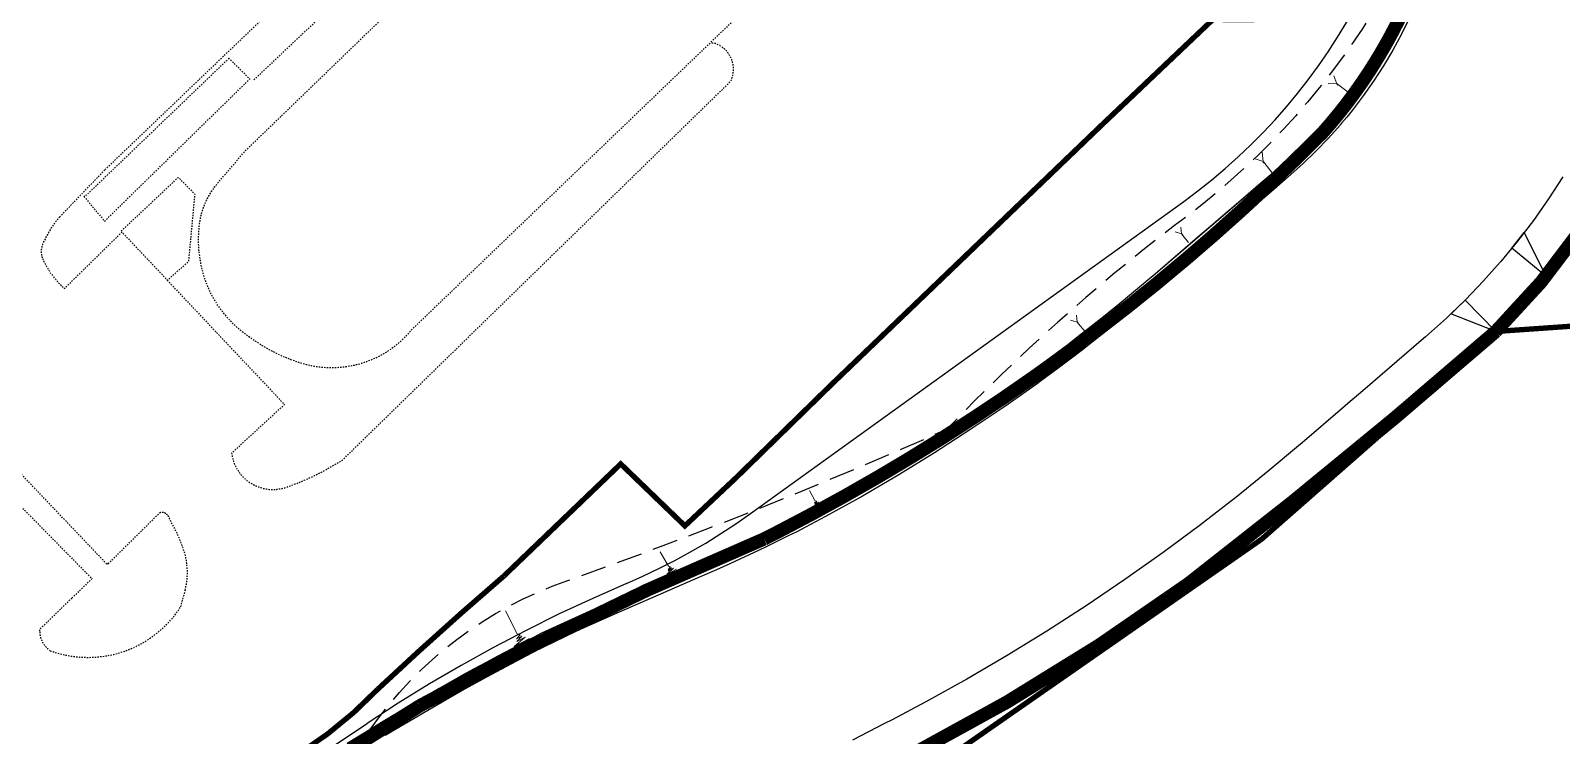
# Model space of a CAD drawing. Header units: millimetres. Extents: x 50357 to 985146, y 723188 to 1803594.
# Drawn here: x 831882.8 to 831997.7, y 820093.6 to 820146.5 of the extents above; entities that cross this region are included whole.
import ezdxf
from ezdxf.xclip import XClip

# ---------------------------------------------------------------- set-up
doc = ezdxf.new("R2010")
doc.units = ezdxf.units.MM
doc.header["$LTSCALE"] = 3
doc.header["$MEASUREMENT"] = 0
for name, pattern in [('DASHED', [19.05, 12.7, -6.35]), ('PHANTOM', [2.5, 1.25, -0.25, 0.25, -0.25, 0.25, -0.25]), ('x-baseplan$0$DGN Style 2', [1.94727e-06, 0, -1.94727e-06]), ('x-baseplan$0$XXXXX-PIW-DWG-P00-XXXX-R100-WS4-00$0$XXXXX-PIW-P-WHCGRDP1-XXX$0$HIDDEN', [9.525, 6.35, -3.175])]:
    doc.linetypes.add(name, pattern=pattern)
for name, color, linetype in [('00_Xref', 7, 'Continuous'), ('_PARCEL BOUNDARY', 10, 'DASHED'), ('x-baseplan$0$XXXXX-PIW-DWG-P00-XXXX-R100-WS4-00$0$XXXXX-PIW-P-WHCGRDP1-XXX$0$MMH125__', 3, 'x-baseplan$0$XXXXX-PIW-DWG-P00-XXXX-R100-WS4-00$0$XXXXX-PIW-P-WHCGRDP1-XXX$0$HIDDEN'), ('x-baseplan$0$XXXXX-PIW-DWG-P00-XXXX-R100-WS4-00$0$XXXXX-PIW-P-WHCGRDP1-XXX$0$MMH813__', 3, 'Continuous'), ('x-baseplan$0$XXXXX-PIW-DWG-P00-XXXX-R100-WS4-00$0$XXXXX-PIW-P-WHCGRDP1_RUN IN AND OUT-XXX$0$MMH813_S', 3, 'Continuous')]:
    doc.layers.add(name, color=color, linetype=linetype)
for name, color, linetype, lineweight in [('DraftConditionLine_AtGradeRoad_20180809', 7, 'Continuous', 0), ('x-baseplan$0$XXXXX-PIW-DWG-P00-XXXX-R100-WS4-00$0$XXXXX-PIW-P-WHCGRDP1-XXX$0$MMH125CS', 3, 'Continuous', 18), ('x-baseplan$0$XXXXX-PIW-DWG-P00-XXXX-R100-WS4-00$0$XXXXX-PIW-P-WHCGRDP1-XXX$0$MMH125FS', 3, 'Continuous', 18)]:
    doc.layers.add(name, color=color, linetype=linetype, lineweight=lineweight)
doc.layers.add('x-baseplan$0$AR-ROAD_AR_BS_MI_', color=7, linetype='Continuous', true_color=0x6d6d6d)

# ---------------------------------------------------------------- blocks, each defined once
blk = doc.blocks.new('x-baseplan$0$XXXXX-PIW-DWG-P00-XXXX-R100-WS4-00$0$XXXXX-PIW-P-WHCGRDP1-XXX$0$FILL-SLOPE')
at = {"flags": 128}
blk.add_lwpolyline([(-0.06, 0.25), (0.06, 0.25), (-0.03772, 0.22678), (0.0279, 0.22678), (-0.02004, 0.20996), (0.02116, 0.20892), (-0.01586, 0.19736), (0, 0.18052), (0, 0)], dxfattribs=at)
blk = doc.blocks.new('x-baseplan$0$XXXXX-PIW-DWG-P00-XXXX-R100-WS4-00$0$XXXXX-PIW-P-WHCGRDP1-XXX$0$CUT-SLOPE')
at = {"layer": 'x-baseplan$0$XXXXX-PIW-DWG-P00-XXXX-R100-WS4-00$0$XXXXX-PIW-P-WHCGRDP1-XXX$0$MMH125CS'}
for p, q in [((0.4, 16.5), (-0.5, 16)), ((-0.5, 16), (0.4, 15.5)), ((0.4, 15.5), (-0.5, 15)), ((-0.5, 15), (0.4, 14.5)), ((0, 17), (0.4, 16.5)), ((0.4, 14.5), (0, 14)), ((0, 14), (0, 0))]:
    blk.add_line(p, q, dxfattribs=at)
at = {"layer": 'x-baseplan$0$XXXXX-PIW-DWG-P00-XXXX-R100-WS4-00$0$XXXXX-PIW-P-WHCGRDP1-XXX$0$MMH125CS', "ltscale": 0.5}
for points in [[(-5.7, 25.8), (0, 17)], [(5.7, 25.8), (0, 17)]]:
    blk.add_lwpolyline(points, dxfattribs=at)
blk = doc.blocks.new('x-baseplan$0$XXXXX-PIW-DWG-P00-XXXX-R100-WS4-00')
at = {"layer": 'x-baseplan$0$XXXXX-PIW-DWG-P00-XXXX-R100-WS4-00$0$XXXXX-PIW-P-WHCGRDP1-XXX$0$MMH125__', "ltscale": 0.1, "elevation": 5.71, "flags": 128}
for points in [[(834438.05, 818156.68, 0.003233), (834435.34, 818152.64, -0.097001), (834420.52, 818136.73, 0.037763), (834403.53, 818121.52, 11.538047)], [(834360.17, 818098.89, -0.158227), (834374.93, 818110.05, 0.019094), (834403.55, 818121.48, -0.212095)]]:
    blk.add_lwpolyline(points, format="xyb", dxfattribs=at)
at = {"layer": 'x-baseplan$0$XXXXX-PIW-DWG-P00-XXXX-R100-WS4-00$0$XXXXX-PIW-P-WHCGRDP1-XXX$0$MMH813__', "ltscale": 0.005142, "elevation": 5.71}
blk.add_lwpolyline([(834436.67, 818151.51), (834436.41, 818151.01), (834435.93, 818150.16), (834435.43, 818149.33), (834434.91, 818148.51), (834434.37, 818147.7), (834433.8, 818146.91), (834433.21, 818146.14), (834432.6, 818145.38), (834431.97, 818144.64), (834431.32, 818143.91), (834430.65, 818143.21), (834429.96, 818142.53), (834429.25, 818141.86), (834428.53, 818141.21), (834428.42, 818141.12), (834418.89, 818132.94), (834418.67, 818132.75), (834417.91, 818132.11), (834417.15, 818131.47), (834416.38, 818130.84), (834415.61, 818130.21), (834414.84, 818129.59), (834414.06, 818128.98), (834413.28, 818128.37), (834412.49, 818127.76), (834410.9, 818126.57), (834410.1, 818125.98), (834409.3, 818125.4), (834408.49, 818124.82), (834407.68, 818124.25), (834406.86, 818123.68), (834406.04, 818123.12), (834405.55, 818122.79), (834405.21, 818122.57), (834404.39, 818122.02), (834403.55, 818121.48), (834402.72, 818120.94), (834401.88, 818120.41), (834401.04, 818119.89), (834400.19, 818119.37), (834399.34, 818118.85), (834398.49, 818118.35), (834396.77, 818117.35), (834395.9, 818116.86), (834395.04, 818116.38), (834394.17, 818115.9), (834393.29, 818115.43), (834391.53, 818114.51), (834391.11, 818114.29), (834390.65, 818114.04), (834389.77, 818113.6), (834388.8, 818113.13), (834387.99, 818112.76), (834387.1, 818112.36), (834386.46, 818112.09), (834386.18, 818111.97), (834385.26, 818111.58), (834384.34, 818111.19), (834383.42, 818110.79), (834382.5, 818110.39), (834382.11, 818110.22), (834381.58, 818109.99), (834380.66, 818109.58), (834379.74, 818109.17), (834378.83, 818108.76), (834377.92, 818108.34), (834377.8, 818108.29), (834373.04, 818106.12), (834372.43, 818105.8), (834369.76, 818104.4), (834368.87, 818103.92), (834367.99, 818103.44), (834367.11, 818102.96), (834366.23, 818102.46), (834365.36, 818101.97), (834364.49, 818101.47), (834363.72, 818101.02), (834363.62, 818100.96), (834362.75, 818100.45), (834361.89, 818099.94), (834361.03, 818099.42), (834360.17, 818098.89), (834358.46, 818097.83)], dxfattribs=at)
at = {"layer": 'x-baseplan$0$XXXXX-PIW-DWG-P00-XXXX-R100-WS4-00$0$XXXXX-PIW-P-WHCGRDP1-XXX$0$MMH813__', "ltscale": 0.005142}
for points in [[(834449.66, 818140.38, 5.63), (834448.59, 818138.73, 5.61), (834447.46, 818137.12, 5.59), (834446.27, 818135.56, 5.57), (834445.02, 818134.04, 5.56), (834444.97, 818133.99, 5.56), (834443.71, 818132.57, 5.54), (834442.36, 818131.15, 5.52), (834440.94, 818129.78, 5.51), (834439.36, 818128.37, 5.5), (834439.21, 818128.24, 5.5), (834434.66, 818124.33, 5.4), (834433.54, 818123.38, 5.42), (834433.14, 818123.03, 5.42), (834430.1, 818120.42, 5.48), (834429.83, 818120.19, 5.48), (834427.56, 818118.28, 5.5), (834425.25, 818116.41, 5.52), (834422.48, 818114.26, 5.55), (834419.67, 818112.17, 5.59), (834416.81, 818110.14, 5.64), (834413.9, 818108.17, 5.64), (834410.95, 818106.27, 5.65), (834407.97, 818104.44, 5.68), (834404.94, 818102.67, 5.71), (834401.87, 818100.97, 5.74), (834399.33, 818099.62, 5.78), (834398.76, 818099.33, 5.79), (834396.36, 818098.09, 5.83)], [(834449.88, 818135.35, 5.81), (834448.62, 818133.7, 5.79), (834448, 818132.92, 5.78), (834447.41, 818132.22, 5.77), (834447.3, 818132.09, 5.77), (834447.25, 818132.04, 5.77), (834445.92, 818130.54, 5.75), (834444.48, 818129.04, 5.74), (834442.99, 818127.59, 5.72), (834441.31, 818126.09, 5.71), (834440.25, 818125.16, 5.69), (834435.5, 818121.1, 5.63), (834435.09, 818120.75, 5.64), (834431.78, 818117.91, 5.7), (834429.47, 818115.96, 5.71), (834429.32, 818115.84, 5.71), (834427.12, 818114.06, 5.73), (834425.55, 818112.83, 5.75), (834425.22, 818112.57, 5.75), (834424.3, 818111.87, 5.76), (834423.05, 818110.93, 5.78), (834421.43, 818109.74, 5.8), (834421.36, 818109.68, 5.8), (834418.52, 818107.67, 5.85), (834417.59, 818107.04, 5.85), (834415.56, 818105.67, 5.86), (834412.55, 818103.73, 5.87), (834409.51, 818101.86, 5.89), (834406.42, 818100.06, 5.92), (834403.3, 818098.33, 5.96)], [(834438.17, 818152.33, 0), (834437.56, 818151.1, 0), (834436.91, 818149.9, 0), (834436.21, 818148.73, 0), (834435.47, 818147.58, 0), (834434.68, 818146.46, 0), (834433.86, 818145.38, 0), (834433.45, 818144.87, 0), (834433.06, 818144.41, 0), (834432.99, 818144.32, 0), (834432.96, 818144.28, 0), (834432.08, 818143.3, 0), (834431.14, 818142.31, 0), (834430.15, 818141.36, 0), (834429.06, 818140.38, 0), (834427.99, 818139.44, 0), (834423.24, 818135.39, 0), (834419.52, 818132.2, 0), (834417.48, 818130.48, 0), (834417.34, 818130.37, 0), (834415.4, 818128.8, 0), (834414.01, 818127.7, 0), (834413.72, 818127.48, 0), (834412.91, 818126.86, 0), (834411.81, 818126.03, 0), (834410.37, 818124.97, 0), (834410.31, 818124.93, 0), (834407.8, 818123.15, 0), (834406.98, 818122.59, 0), (834405.18, 818121.38, 0), (834402.53, 818119.67, 0), (834399.84, 818118.01, 0), (834397.11, 818116.42, 0), (834394.35, 818114.89, 0), (834392.84, 818114.09, 0), (834392.18, 818113.74, 0), (834391.55, 818113.42, 0), (834390, 818112.66, 0), (834389.9, 818112.61, 0), (834389.36, 818112.35, 0), (834387.15, 818111.33, 0), (834386.15, 818110.87, 0), (834384.93, 818110.34, 0), (834378.45, 818107.52, 0), (834375.94, 818106.4, 0), (834373.44, 818105.23, 0), (834370.33, 818103.6, 0), (834367.25, 818101.91, 0), (834364.21, 818100.15, 0), (834361.3, 818098.44, 0)], [(834436.67, 818151.51, 4.87), (834436.41, 818151.01, 4.86), (834435.93, 818150.16, 4.85), (834435.43, 818149.33, 4.83), (834434.91, 818148.51, 4.82), (834434.37, 818147.7, 4.81), (834433.8, 818146.91, 4.79), (834433.21, 818146.14, 4.78), (834432.6, 818145.38, 4.77), (834431.97, 818144.64, 4.75), (834431.32, 818143.91, 4.74), (834430.65, 818143.21, 4.73), (834429.96, 818142.53, 4.72), (834429.25, 818141.86, 4.71), (834428.53, 818141.21, 4.7), (834428.42, 818141.12, 4.7), (834427.77, 818140.56, 4.71), (834427.01, 818139.91, 4.72), (834426.26, 818139.26, 4.73), (834425.5, 818138.61, 4.74), (834423.98, 818137.31, 4.76), (834423.22, 818136.66, 4.76), (834422.46, 818136.01, 4.76), (834421.7, 818135.35, 4.76), (834418.89, 818132.94, 4.77), (834418.67, 818132.75, 4.77), (834417.91, 818132.11, 4.77), (834417.15, 818131.47, 4.78), (834416.38, 818130.84, 4.79), (834415.61, 818130.21, 4.79), (834414.84, 818129.59, 4.8), (834414.06, 818128.98, 4.81), (834413.28, 818128.37, 4.82), (834412.49, 818127.76, 4.83), (834410.9, 818126.57, 4.85), (834410.1, 818125.98, 4.87), (834409.3, 818125.4, 4.88), (834408.49, 818124.82, 4.9), (834407.68, 818124.25, 4.91), (834406.86, 818123.68, 4.93), (834406.04, 818123.12, 4.96), (834405.55, 818122.79, 4.97), (834405.21, 818122.57, 4.98), (834404.39, 818122.02, 5.01), (834403.55, 818121.48, 5.04), (834402.72, 818120.94, 5.07), (834401.88, 818120.41, 5.1), (834401.04, 818119.89, 5.13), (834400.19, 818119.37, 5.16), (834399.34, 818118.85, 5.19), (834398.49, 818118.35, 5.23), (834396.77, 818117.35, 5.3), (834395.9, 818116.86, 5.33), (834395.04, 818116.38, 5.37), (834394.17, 818115.9, 5.41), (834393.29, 818115.43, 5.45), (834391.53, 818114.51, 5.53), (834391.11, 818114.29, 5.55), (834390.65, 818114.04, 5.57), (834389.77, 818113.6, 5.61), (834388.8, 818113.13, 5.66), (834387.99, 818112.76, 5.69), (834387.1, 818112.36, 5.73), (834386.46, 818112.09, 5.76), (834386.18, 818111.97, 5.77), (834385.26, 818111.58, 5.82), (834384.34, 818111.19, 5.86), (834383.42, 818110.79, 5.89), (834382.5, 818110.39, 5.93), (834382.11, 818110.22, 5.95), (834381.58, 818109.99, 5.98), (834380.66, 818109.58, 6.02), (834379.74, 818109.17, 6.06), (834378.83, 818108.76, 6.11), (834377.92, 818108.34, 6.15), (834377.8, 818108.29, 6.15), (834377.01, 818107.93, 6.18), (834376.1, 818107.51, 6.22), (834375.19, 818107.1, 6.26), (834373.37, 818106.27, 6.33), (834373.04, 818106.12, 6.34), (834372.43, 818105.8, 6.36), (834369.76, 818104.4, 6.45), (834368.87, 818103.92, 6.48), (834367.99, 818103.44, 6.51), (834367.11, 818102.96, 6.54), (834366.23, 818102.46, 6.56), (834365.36, 818101.97, 6.59), (834364.49, 818101.47, 6.61), (834363.72, 818101.02, 6.63), (834363.62, 818100.96, 6.63), (834362.75, 818100.45, 6.62), (834361.89, 818099.94, 6.62), (834361.03, 818099.42, 6.61), (834360.17, 818098.89, 6.6), (834358.46, 818097.83, 6.59)]]:
    blk.add_polyline3d(points, dxfattribs=at)
at = {"layer": 'x-baseplan$0$XXXXX-PIW-DWG-P00-XXXX-R100-WS4-00$0$XXXXX-PIW-P-WHCGRDP1_RUN IN AND OUT-XXX$0$MMH813_S'}
for points in [[(834445.83, 818135.03), (834446.77, 818136.21), (834448.4, 818132.92), (834445.83, 818135.03)], [(834442.34, 818131.14), (834444.63, 818128.77), (834441.26, 818130.09), (834442.34, 818131.14)]]:
    blk.add_lwpolyline(points, dxfattribs=at)
at = {"layer": 'x-baseplan$0$XXXXX-PIW-DWG-P00-XXXX-R100-WS4-00$0$XXXXX-PIW-P-WHCGRDP1-XXX$0$MMH125CS'}
for p, xscale, yscale, zscale, rotation in [((834433.56, 818146.75), 0.06186434135182801, 0.06186434135182801, 0.06186434135182801, 53.84386748164025), ((834427.89, 818140.67), 0.06669463091377154, 0.06669463091377154, 0.06669463091377154, 39.15769178441374), ((834421.58, 818135.47), 0.04840475999586621, 0.04840475999586621, 0.04840475999586621, 39.15769178441374), ((834413.79, 818128.79), 0.05163768119492416, 0.05163768119492416, 0.05163768119492416, 39.15769178441373)]:
    blk.add_blockref('x-baseplan$0$XXXXX-PIW-DWG-P00-XXXX-R100-WS4-00$0$XXXXX-PIW-P-WHCGRDP1-XXX$0$CUT-SLOPE', p, dxfattribs=dict(at, xscale=xscale, yscale=yscale, zscale=zscale, rotation=rotation))
at = {"layer": 'x-baseplan$0$XXXXX-PIW-DWG-P00-XXXX-R100-WS4-00$0$XXXXX-PIW-P-WHCGRDP1-XXX$0$MMH125FS', "ltscale": 100}
for p, xscale, yscale, zscale, rotation in [((834393.13, 818116.84), 4.815153737899259, 4.815153737899259, 4.815153737899259, 208.7564468288244), ((834381.93, 818112.23), 6.930643812329373, 6.930643812329373, 6.930643812329373, 209.9258111266528), ((834370.32, 818107.81), 10.75560603570772, 10.75560603570772, 10.75560603570772, 207.2090386771558)]:
    blk.add_blockref('x-baseplan$0$XXXXX-PIW-DWG-P00-XXXX-R100-WS4-00$0$XXXXX-PIW-P-WHCGRDP1-XXX$0$FILL-SLOPE', p, dxfattribs=dict(at, xscale=xscale, yscale=yscale, zscale=zscale, rotation=rotation))
blk = doc.blocks.new('x-baseplan')
at = {"layer": 'x-baseplan$0$AR-ROAD_AR_BS_MI_', "linetype": 'x-baseplan$0$DGN Style 2'}
for p, q in [((834363.73, 818159.28), (834351.39, 818147.61)), ((834336.87, 818137.37), (834340.28, 818140.93)), ((834340.52, 818111.33), (834344.37, 818115.15)), ((834346.29, 818109.36), (834345.92, 818108.05))]:
    blk.add_line(p, q, dxfattribs=at)
at = {"layer": 'x-baseplan$0$AR-ROAD_AR_BS_MI_'}
for p, q in [((834388.71, 818115.1), (834421.22, 818138.54)), ((834353.63, 818095.16), (834359.94, 818099.35))]:
    blk.add_line(p, q, dxfattribs=at)
at = {"layer": 'x-baseplan$0$AR-ROAD_AR_BS_MI_', "linetype": 'x-baseplan$0$DGN Style 2', "flags": 128}
for points in [[(834402.22, 818192.06), (834402.33, 818192.18), (834402.44, 818192.29), (834402.54, 818192.4), (834402.65, 818192.51), (834402.77, 818192.62), (834402.88, 818192.73), (834403, 818192.84), (834403.11, 818192.94), (834403.23, 818193.04), (834403.35, 818193.14), (834403.48, 818193.23), (834403.6, 818193.33), (834403.73, 818193.42), (834403.86, 818193.51), (834403.98, 818193.6), (834404.12, 818193.68), (834404.25, 818193.77), (834404.38, 818193.85), (834404.52, 818193.93), (834404.65, 818194), (834404.79, 818194.08), (834404.93, 818194.15), (834405.07, 818194.22), (834405.21, 818194.28), (834405.35, 818194.35), (834405.5, 818194.41), (834405.64, 818194.47), (834405.79, 818194.52), (834405.93, 818194.58), (834406.08, 818194.63), (834406.23, 818194.68), (834406.38, 818194.72), (834406.53, 818194.77), (834406.68, 818194.81), (834406.83, 818194.84), (834406.98, 818194.88), (834407.14, 818194.91), (834407.29, 818194.94), (834407.44, 818194.97), (834407.6, 818195), (834407.75, 818195.02), (834407.91, 818195.04), (834408.06, 818195.05), (834408.22, 818195.07), (834408.38, 818195.08), (834408.53, 818195.09), (834408.69, 818195.09), (834408.84, 818195.1), (834409, 818195.1), (834409.16, 818195.09), (834409.31, 818195.09), (834409.47, 818195.08), (834409.62, 818195.07), (834409.78, 818195.06), (834409.94, 818195.04), (834410.09, 818195.02), (834410.24, 818195), (834410.4, 818194.98), (834410.61, 818194.94), (834410.82, 818194.9), (834411.02, 818194.86), (834411.23, 818194.81), (834411.43, 818194.76), (834411.64, 818194.7), (834411.84, 818194.64), (834412.04, 818194.58), (834412.24, 818194.52), (834412.44, 818194.45), (834412.64, 818194.37), (834412.84, 818194.3), (834413.04, 818194.22), (834413.23, 818194.14), (834413.42, 818194.05), (834413.62, 818193.96), (834413.81, 818193.87), (834413.99, 818193.77), (834414.18, 818193.67), (834414.37, 818193.57), (834414.55, 818193.46), (834414.73, 818193.35), (834414.91, 818193.24), (834415.09, 818193.13), (834415.26, 818193.01), (834415.43, 818192.89), (834415.61, 818192.76), (834415.77, 818192.63), (834415.87, 818192.56), (834415.97, 818192.48), (834416.06, 818192.41), (834416.15, 818192.33), (834416.24, 818192.25), (834416.33, 818192.17), (834416.42, 818192.08), (834416.51, 818192), (834416.59, 818191.91), (834416.67, 818191.82), (834416.76, 818191.73), (834416.84, 818191.64), (834416.91, 818191.55), (834416.99, 818191.46), (834417.07, 818191.36), (834417.14, 818191.27), (834417.21, 818191.17), (834417.28, 818191.07), (834417.35, 818190.97), (834417.42, 818190.87), (834417.48, 818190.77), (834417.55, 818190.66), (834417.61, 818190.56), (834417.67, 818190.45), (834417.73, 818190.35), (834417.78, 818190.24), (834417.84, 818190.13), (834417.89, 818190.02), (834417.94, 818189.91), (834417.99, 818189.8), (834418.03, 818189.69), (834418.08, 818189.58), (834418.12, 818189.46), (834418.16, 818189.35), (834418.2, 818189.23), (834418.24, 818189.12), (834418.27, 818189), (834418.3, 818188.89), (834418.33, 818188.77), (834418.36, 818188.65), (834418.39, 818188.53), (834418.41, 818188.41), (834418.43, 818188.29), (834418.45, 818188.17), (834418.48, 818187.99), (834418.5, 818187.81), (834418.52, 818187.62), (834418.54, 818187.44), (834418.55, 818187.25), (834418.56, 818187.07), (834418.57, 818186.88), (834418.58, 818186.69), (834418.58, 818186.51), (834418.57, 818186.32), (834418.57, 818186.14), (834418.56, 818185.95), (834418.55, 818185.77), (834418.53, 818185.58), (834418.51, 818185.4), (834418.49, 818185.21), (834418.47, 818185.03), (834418.44, 818184.85), (834418.41, 818184.66), (834418.37, 818184.48), (834418.33, 818184.3), (834418.29, 818184.12), (834418.25, 818183.94), (834418.2, 818183.76), (834418.15, 818183.58), (834418.1, 818183.4), (834418.04, 818183.22), (834417.98, 818183.05), (834417.92, 818182.87), (834417.85, 818182.7), (834417.78, 818182.53), (834417.71, 818182.36), (834417.64, 818182.19), (834417.56, 818182.02), (834417.48, 818181.85), (834417.39, 818181.69), (834417.31, 818181.52), (834417.22, 818181.36), (834417.13, 818181.2), (834417.03, 818181.04), (834416.93, 818180.88), (834416.83, 818180.72), (834416.73, 818180.57), (834416.62, 818180.42), (834416.51, 818180.27), (834416.4, 818180.12), (834416.29, 818179.97), (834416.17, 818179.83), (834416.05, 818179.68), (834415.81, 818179.41), (834363.27, 818128.89), (834363.18, 818128.78), (834363.09, 818128.68), (834363, 818128.58), (834362.91, 818128.48), (834362.82, 818128.38), (834362.72, 818128.29), (834362.63, 818128.19), (834362.53, 818128.1), (834362.43, 818128.01), (834362.33, 818127.92), (834362.23, 818127.83), (834362.12, 818127.75), (834362.02, 818127.67), (834361.91, 818127.58), (834361.8, 818127.5), (834361.69, 818127.43), (834361.58, 818127.35), (834361.47, 818127.28), (834361.35, 818127.2), (834361.24, 818127.13), (834361.12, 818127.07), (834361, 818127), (834360.88, 818126.94), (834360.76, 818126.87), (834360.64, 818126.81), (834360.52, 818126.76), (834360.4, 818126.7), (834360.28, 818126.65), (834360.15, 818126.6), (834360.03, 818126.55), (834359.9, 818126.5), (834359.77, 818126.46), (834359.64, 818126.41), (834359.52, 818126.37), (834359.39, 818126.33), (834359.26, 818126.3), (834359.13, 818126.27), (834358.99, 818126.23), (834358.86, 818126.21), (834358.73, 818126.18), (834358.6, 818126.16), (834358.47, 818126.13), (834358.33, 818126.11), (834358.2, 818126.1), (834358.06, 818126.08), (834357.93, 818126.07), (834357.8, 818126.06), (834357.66, 818126.05), (834357.53, 818126.05), (834357.39, 818126.04), (834357.26, 818126.04), (834357.12, 818126.04), (834356.99, 818126.05), (834356.85, 818126.05), (834356.72, 818126.06), (834356.58, 818126.07), (834356.45, 818126.09), (834356.32, 818126.1), (834356.18, 818126.12), (834356.05, 818126.14), (834355.92, 818126.16), (834355.78, 818126.19), (834355.65, 818126.22), (834355.52, 818126.25), (834355.39, 818126.28), (834355.26, 818126.31), (834355.13, 818126.35), (834355, 818126.39), (834354.78, 818126.46), (834354.55, 818126.54), (834354.33, 818126.62), (834354.11, 818126.7), (834353.89, 818126.79), (834353.67, 818126.88), (834353.46, 818126.98), (834353.24, 818127.08), (834353.03, 818127.19), (834352.82, 818127.29), (834352.61, 818127.4), (834352.4, 818127.52), (834352.2, 818127.64), (834352, 818127.76), (834351.8, 818127.89), (834351.6, 818128.02), (834351.4, 818128.15), (834351.21, 818128.28), (834351.02, 818128.42), (834350.83, 818128.57), (834350.64, 818128.71), (834350.46, 818128.86), (834350.35, 818128.95), (834350.23, 818129.05), (834350.12, 818129.15), (834350.02, 818129.25), (834349.91, 818129.35), (834349.8, 818129.45), (834349.7, 818129.56), (834349.6, 818129.67), (834349.5, 818129.77), (834349.4, 818129.89), (834349.31, 818130), (834349.21, 818130.11), (834349.12, 818130.23), (834349.03, 818130.34), (834348.94, 818130.46), (834348.86, 818130.58), (834348.77, 818130.7), (834348.69, 818130.83), (834348.61, 818130.95), (834348.54, 818131.08), (834348.46, 818131.21), (834348.39, 818131.33), (834348.32, 818131.46), (834348.25, 818131.59), (834348.18, 818131.73), (834348.12, 818131.86), (834348.06, 818131.99), (834348, 818132.13), (834347.94, 818132.27), (834347.89, 818132.4), (834347.84, 818132.54), (834347.79, 818132.68), (834347.74, 818132.82), (834347.7, 818132.96), (834347.65, 818133.12), (834347.61, 818133.27), (834347.57, 818133.43), (834347.53, 818133.59), (834347.5, 818133.75), (834347.47, 818133.91), (834347.44, 818134.07), (834347.41, 818134.23), (834347.39, 818134.39), (834347.37, 818134.55), (834347.35, 818134.71), (834347.33, 818134.87), (834347.32, 818135.03), (834347.31, 818135.2), (834347.3, 818135.36), (834347.3, 818135.52), (834347.3, 818135.68), (834347.3, 818135.85), (834347.31, 818136.01), (834347.31, 818136.17), (834347.32, 818136.33), (834347.34, 818136.49), (834347.35, 818136.66), (834347.37, 818136.82), (834347.38, 818136.92), (834347.4, 818137.02), (834347.41, 818137.11), (834347.43, 818137.21), (834347.45, 818137.31), (834347.47, 818137.41), (834347.5, 818137.51), (834347.52, 818137.6), (834347.55, 818137.7), (834347.58, 818137.8), (834347.6, 818137.89), (834347.64, 818137.99), (834347.67, 818138.08), (834347.7, 818138.18), (834347.74, 818138.27), (834347.78, 818138.36), (834347.82, 818138.46), (834347.86, 818138.55), (834347.9, 818138.64), (834347.95, 818138.73), (834347.99, 818138.82), (834348.04, 818138.9), (834348.09, 818138.99), (834348.14, 818139.08), (834348.19, 818139.16), (834348.24, 818139.25), (834348.3, 818139.33), (834348.36, 818139.42), (834348.41, 818139.5), (834348.47, 818139.58), (834348.53, 818139.66), (834348.6, 818139.74), (834348.66, 818139.82), (834350.78, 818142.32), (834402.22, 818192.06)], [(834340.28, 818140.93), (834394.62, 818193), (834398.74, 818188.69)], [(834344.95, 818132.62), (834353.75, 818123.29), (834349.78, 818119.64), (834349.79, 818119.59), (834349.8, 818119.53), (834349.81, 818119.48), (834349.82, 818119.43), (834349.83, 818119.37), (834349.84, 818119.32), (834349.85, 818119.27), (834349.86, 818119.22), (834349.88, 818119.16), (834349.89, 818119.11), (834349.91, 818119.06), (834349.93, 818119.01), (834349.95, 818118.96), (834349.96, 818118.91), (834349.98, 818118.86), (834350, 818118.81), (834350.03, 818118.76), (834350.05, 818118.71), (834350.07, 818118.66), (834350.1, 818118.61), (834350.12, 818118.56), (834350.15, 818118.51), (834350.17, 818118.47), (834350.2, 818118.42), (834350.23, 818118.37), (834350.26, 818118.33), (834350.29, 818118.28), (834350.32, 818118.24), (834350.35, 818118.19), (834350.38, 818118.15), (834350.42, 818118.11), (834350.45, 818118.06), (834350.48, 818118.02), (834350.52, 818117.98), (834350.56, 818117.94), (834350.59, 818117.9), (834350.63, 818117.86), (834350.67, 818117.82), (834350.71, 818117.78), (834350.75, 818117.75), (834350.79, 818117.71), (834350.83, 818117.67), (834350.87, 818117.64), (834350.91, 818117.6), (834350.95, 818117.57), (834350.99, 818117.54), (834351.04, 818117.5), (834351.08, 818117.47), (834351.13, 818117.44), (834351.17, 818117.41), (834351.22, 818117.38), (834351.26, 818117.35), (834351.31, 818117.33), (834351.36, 818117.3), (834351.41, 818117.27), (834351.45, 818117.25), (834351.5, 818117.22), (834351.55, 818117.2), (834351.6, 818117.18), (834351.65, 818117.16), (834351.7, 818117.14), (834351.75, 818117.12), (834351.8, 818117.1), (834351.85, 818117.08), (834351.9, 818117.06), (834351.96, 818117.05), (834352.01, 818117.03), (834352.06, 818117.02), (834352.11, 818117), (834352.17, 818116.99), (834352.22, 818116.98), (834352.27, 818116.97), (834352.32, 818116.96), (834352.38, 818116.95), (834352.43, 818116.94), (834352.49, 818116.93), (834352.54, 818116.93), (834352.59, 818116.92), (834352.65, 818116.92), (834352.7, 818116.91), (834352.76, 818116.91), (834352.81, 818116.91), (834352.86, 818116.91), (834352.92, 818116.91), (834352.97, 818116.91), (834353.03, 818116.91), (834353.08, 818116.92), (834353.14, 818116.92), (834353.19, 818116.93), (834353.24, 818116.93), (834353.3, 818116.94), (834353.35, 818116.95), (834353.4, 818116.96), (834353.46, 818116.97), (834353.51, 818116.98), (834353.56, 818116.99), (834353.62, 818117), (834353.67, 818117.01), (834353.72, 818117.03), (834353.77, 818117.04), (834353.83, 818117.06), (834353.88, 818117.08), (834354.22, 818117.2), (834354.55, 818117.33), (834354.89, 818117.46), (834355.22, 818117.6), (834355.55, 818117.75), (834355.88, 818117.9), (834356.21, 818118.06), (834356.53, 818118.22), (834356.85, 818118.39), (834357.17, 818118.57), (834357.48, 818118.75), (834358.09, 818119.12), (834387.22, 818147.56), (834387.24, 818147.59), (834387.25, 818147.62), (834387.27, 818147.65), (834387.28, 818147.69), (834387.3, 818147.72), (834387.31, 818147.75), (834387.32, 818147.79), (834387.33, 818147.82), (834387.34, 818147.85), (834387.35, 818147.89), (834387.36, 818147.92), (834387.37, 818147.96), (834387.38, 818147.99), (834387.39, 818148.03), (834387.4, 818148.06), (834387.4, 818148.1), (834387.41, 818148.13), (834387.41, 818148.17), (834387.42, 818148.2), (834387.42, 818148.24), (834387.43, 818148.27), (834387.43, 818148.31), (834387.43, 818148.34), (834387.44, 818148.38), (834387.44, 818148.41), (834387.44, 818148.45), (834387.44, 818148.48), (834387.44, 818148.52), (834387.44, 818148.56), (834387.43, 818148.59), (834387.43, 818148.63), (834387.43, 818148.66), (834387.42, 818148.7), (834387.42, 818148.73), (834387.41, 818148.77), (834387.41, 818148.8), (834387.4, 818148.84), (834387.4, 818148.87), (834387.39, 818148.91), (834387.38, 818148.94), (834387.37, 818148.98), (834387.36, 818149.01), (834387.35, 818149.05), (834387.34, 818149.08), (834387.33, 818149.11), (834387.32, 818149.15), (834387.31, 818149.18), (834387.3, 818149.21), (834387.28, 818149.25), (834387.27, 818149.28), (834387.25, 818149.31), (834387.24, 818149.34), (834387.22, 818149.38), (834387.21, 818149.41), (834387.19, 818149.44), (834387.17, 818149.47), (834387.16, 818149.5), (834387.14, 818149.53), (834387.12, 818149.56), (834387.1, 818149.59), (834387.08, 818149.62), (834387.06, 818149.65), (834387.04, 818149.68), (834387.02, 818149.71), (834386.99, 818149.74), (834386.97, 818149.76), (834386.95, 818149.79), (834386.93, 818149.82), (834386.9, 818149.84), (834386.88, 818149.87), (834386.85, 818149.9), (834386.83, 818149.92), (834386.8, 818149.95), (834386.78, 818149.97), (834386.75, 818149.99), (834386.72, 818150.02), (834386.7, 818150.04), (834386.67, 818150.06), (834386.64, 818150.08), (834386.61, 818150.11), (834386.58, 818150.13), (834386.55, 818150.15), (834386.52, 818150.17), (834386.49, 818150.19), (834386.46, 818150.21), (834386.43, 818150.22), (834386.4, 818150.24), (834386.37, 818150.26), (834386.34, 818150.28), (834386.31, 818150.29), (834386.28, 818150.31), (834386.24, 818150.32), (834386.21, 818150.34), (834386.18, 818150.35), (834386.15, 818150.36), (834386.11, 818150.38), (834386.08, 818150.39), (834386.05, 818150.4), (834386.01, 818150.41), (834385.98, 818150.42), (834385.75, 818150.44)], [(834338.7, 818138.91), (834340.25, 818137.06), (834351.14, 818147.74), (834349.58, 818149.29)], [(834349.58, 818149.29), (834338.89, 818139.02), (834338.78, 818138.96), (834338.7, 818138.91)], [(834341.5, 818136.32), (834345.78, 818140.35), (834347.01, 818139.1), (834346.54, 818134.02), (834344.97, 818132.62)], [(834336.88, 818137.39), (834336.87, 818137.37), (834336.78, 818137.27), (834336.7, 818137.17), (834336.61, 818137.07), (834336.53, 818136.96), (834336.46, 818136.85), (834336.38, 818136.75), (834336.3, 818136.64), (834336.23, 818136.53), (834336.16, 818136.42), (834336.09, 818136.3), (834336.03, 818136.19), (834335.96, 818136.07), (834335.9, 818135.96), (834335.84, 818135.84), (834335.78, 818135.72), (834335.72, 818135.6), (834335.67, 818135.48), (834335.66, 818135.46), (834335.64, 818135.43), (834335.63, 818135.41), (834335.62, 818135.39), (834335.61, 818135.36), (834335.6, 818135.34), (834335.59, 818135.31), (834335.58, 818135.29), (834335.57, 818135.26), (834335.57, 818135.24), (834335.56, 818135.21), (834335.55, 818135.19), (834335.54, 818135.16), (834335.54, 818135.14), (834335.53, 818135.11), (834335.53, 818135.09), (834335.52, 818135.06), (834335.52, 818135.03), (834335.51, 818135.01), (834335.51, 818134.98), (834335.51, 818134.96), (834335.5, 818134.93), (834335.5, 818134.9), (834335.5, 818134.88), (834335.5, 818134.85), (834335.5, 818134.82), (834335.5, 818134.8), (834335.5, 818134.77), (834335.5, 818134.75), (834335.5, 818134.72), (834335.5, 818134.69), (834335.5, 818134.67), (834335.5, 818134.64), (834335.5, 818134.61), (834335.51, 818134.59), (834335.51, 818134.56), (834335.52, 818134.54), (834335.52, 818134.51), (834335.52, 818134.48), (834335.53, 818134.46), (834335.54, 818134.43), (834335.54, 818134.41), (834335.55, 818134.38), (834335.56, 818134.36), (834335.56, 818134.33), (834335.57, 818134.31), (834335.58, 818134.28), (834335.59, 818134.26)], [(834337.22, 818132.01), (834337.22, 818131.99), (834341.55, 818136.24), (834344.97, 818132.62)], [(834335.59, 818134.26), (834335.68, 818134.06), (834335.73, 818133.96), (834335.78, 818133.86), (834335.84, 818133.76), (834335.9, 818133.65), (834335.95, 818133.55), (834336.01, 818133.46), (834336.08, 818133.36), (834336.14, 818133.26), (834336.2, 818133.16), (834336.27, 818133.07), (834336.34, 818132.98), (834336.41, 818132.88), (834336.48, 818132.79), (834336.56, 818132.7), (834336.63, 818132.62), (834336.71, 818132.53), (834336.78, 818132.44), (834336.86, 818132.36), (834336.95, 818132.28), (834337.03, 818132.19), (834337.22, 818132.01)], [(834340.5, 818111.4), (834340.45, 818111.27), (834330.15, 818122.11), (834333.84, 818125.69)], [(834328.78, 818120.91), (834328.79, 818120.91), (834339.3, 818110.21), (834337.79, 818108.75)], [(834346.29, 818109.36), (834346.29, 818109.36), (834346.31, 818109.45), (834346.34, 818109.54), (834346.35, 818109.63), (834346.37, 818109.72), (834346.39, 818109.81), (834346.4, 818109.91), (834346.42, 818110), (834346.43, 818110.09), (834346.44, 818110.18), (834346.44, 818110.28), (834346.45, 818110.37), (834346.46, 818110.46), (834346.46, 818110.55), (834346.46, 818110.65), (834346.46, 818110.74), (834346.46, 818110.83), (834346.45, 818110.93), (834346.45, 818111.02), (834346.44, 818111.11), (834346.43, 818111.21), (834346.42, 818111.3), (834346.41, 818111.39), (834346.4, 818111.48), (834346.39, 818111.57), (834346.37, 818111.67), (834346.35, 818111.76), (834346.33, 818111.85), (834346.31, 818111.94), (834346.29, 818112.03), (834346.26, 818112.12), (834346.24, 818112.21), (834346.21, 818112.3), (834346.18, 818112.39), (834346.1, 818112.61), (834346.02, 818112.82), (834345.94, 818113.04), (834345.85, 818113.26), (834345.75, 818113.47), (834345.66, 818113.68), (834345.55, 818113.89), (834345.45, 818114.1), (834345.34, 818114.3), (834345.23, 818114.51), (834345.12, 818114.71), (834345.11, 818114.72), (834345.11, 818114.73), (834345.11, 818114.74), (834345.11, 818114.75), (834345.11, 818114.76), (834345.1, 818114.77), (834345.1, 818114.78), (834345.1, 818114.79), (834345.09, 818114.8), (834345.09, 818114.81), (834345.09, 818114.82), (834345.08, 818114.83), (834345.08, 818114.84), (834345.08, 818114.85), (834345.07, 818114.85), (834345.07, 818114.86), (834345.06, 818114.87), (834345.06, 818114.88), (834345.05, 818114.89), (834345.05, 818114.9), (834345.04, 818114.91), (834345.04, 818114.92), (834345.03, 818114.92), (834345.03, 818114.93), (834345.02, 818114.94), (834345.02, 818114.95), (834345.01, 818114.96), (834345, 818114.96), (834345, 818114.97), (834344.99, 818114.98), (834344.99, 818114.99), (834344.98, 818115), (834344.97, 818115), (834344.96, 818115.01), (834344.96, 818115.02), (834344.95, 818115.02), (834344.94, 818115.03), (834344.94, 818115.04), (834344.93, 818115.04), (834344.92, 818115.05), (834344.91, 818115.06), (834344.91, 818115.06), (834344.9, 818115.07), (834344.89, 818115.08), (834344.88, 818115.08), (834344.87, 818115.09), (834344.87, 818115.09), (834344.86, 818115.1), (834344.85, 818115.1), (834344.84, 818115.11), (834344.83, 818115.11), (834344.82, 818115.12), (834344.81, 818115.12), (834344.8, 818115.13), (834344.8, 818115.13), (834344.79, 818115.14), (834344.78, 818115.14), (834344.77, 818115.14), (834344.76, 818115.15), (834344.75, 818115.15), (834344.74, 818115.15), (834344.73, 818115.16), (834344.72, 818115.16), (834344.71, 818115.16), (834344.7, 818115.17), (834344.69, 818115.17), (834344.68, 818115.17), (834344.67, 818115.17), (834344.66, 818115.18), (834344.65, 818115.18), (834344.64, 818115.18), (834344.63, 818115.18), (834344.62, 818115.18), (834344.61, 818115.18), (834344.6, 818115.18), (834344.59, 818115.18), (834344.58, 818115.19), (834344.57, 818115.19), (834344.56, 818115.19), (834344.55, 818115.19), (834344.54, 818115.19), (834344.53, 818115.19), (834344.52, 818115.19), (834344.51, 818115.18), (834344.5, 818115.18), (834344.49, 818115.18), (834344.48, 818115.18), (834344.47, 818115.18), (834344.46, 818115.18), (834344.45, 818115.18), (834344.44, 818115.18), (834344.44, 818115.17), (834344.43, 818115.17), (834344.42, 818115.17), (834344.41, 818115.17), (834344.4, 818115.16), (834344.39, 818115.16), (834344.38, 818115.16)], [(834337.79, 818108.75), (834335.38, 818106.41), (834335.37, 818106.37), (834335.37, 818106.34), (834335.37, 818106.31), (834335.37, 818106.28), (834335.37, 818106.25), (834335.38, 818106.22), (834335.38, 818106.21)], [(834336.17, 818104.8), (834336.4, 818104.73), (834336.53, 818104.68), (834336.67, 818104.64), (834336.81, 818104.6), (834336.95, 818104.56), (834337.09, 818104.53), (834337.23, 818104.5), (834337.37, 818104.47), (834337.51, 818104.44), (834337.65, 818104.41), (834337.8, 818104.39), (834337.94, 818104.37), (834338.08, 818104.35), (834338.23, 818104.34), (834338.37, 818104.33), (834338.51, 818104.32), (834338.66, 818104.31), (834338.8, 818104.31), (834338.95, 818104.3), (834339.09, 818104.3), (834339.23, 818104.31), (834339.38, 818104.31), (834339.52, 818104.32), (834339.67, 818104.33), (834339.81, 818104.34), (834339.95, 818104.36), (834340.1, 818104.38), (834340.24, 818104.4), (834340.38, 818104.42), (834340.52, 818104.44), (834340.66, 818104.47), (834340.81, 818104.5), (834340.95, 818104.53), (834341.09, 818104.57), (834341.23, 818104.61), (834341.36, 818104.65), (834341.5, 818104.69), (834341.64, 818104.73), (834341.78, 818104.78), (834341.91, 818104.83), (834342.05, 818104.88), (834342.18, 818104.94), (834342.31, 818104.99), (834342.44, 818105.05), (834342.57, 818105.11), (834342.7, 818105.18), (834342.83, 818105.24), (834342.96, 818105.31), (834343.08, 818105.38), (834343.21, 818105.45), (834343.33, 818105.53), (834343.46, 818105.61), (834343.58, 818105.68), (834343.7, 818105.76), (834343.81, 818105.85), (834343.93, 818105.93), (834344.04, 818106.02), (834344.16, 818106.11), (834344.27, 818106.2), (834344.38, 818106.29), (834344.49, 818106.39), (834344.6, 818106.48), (834344.7, 818106.58), (834344.81, 818106.68), (834344.91, 818106.79), (834345.01, 818106.89), (834345.1, 818106.99), (834345.2, 818107.1), (834345.3, 818107.21), (834345.39, 818107.32), (834345.48, 818107.43), (834345.57, 818107.55), (834345.65, 818107.66), (834345.74, 818107.78), (834345.82, 818107.9), (834345.92, 818108.05)], [(834335.38, 818106.21), (834335.38, 818106.18), (834335.38, 818106.15), (834335.38, 818106.12), (834335.39, 818106.09), (834335.39, 818106.06), (834335.4, 818106.03), (834335.4, 818105.99), (834335.41, 818105.96), (834335.41, 818105.93), (834335.42, 818105.9), (834335.43, 818105.87), (834335.44, 818105.84), (834335.44, 818105.81), (834335.45, 818105.78), (834335.46, 818105.75), (834335.47, 818105.72), (834335.48, 818105.69), (834335.49, 818105.66), (834335.51, 818105.63), (834335.52, 818105.6), (834335.53, 818105.57), (834335.54, 818105.54), (834335.56, 818105.51), (834335.57, 818105.48), (834335.59, 818105.46), (834335.6, 818105.43), (834335.62, 818105.4), (834335.63, 818105.37), (834335.65, 818105.35), (834335.67, 818105.32), (834335.68, 818105.29), (834335.7, 818105.27), (834335.72, 818105.24), (834335.74, 818105.21), (834335.76, 818105.19), (834335.78, 818105.16), (834335.8, 818105.14), (834335.82, 818105.12), (834335.84, 818105.09), (834335.86, 818105.07), (834335.88, 818105.05), (834335.91, 818105.02), (834335.93, 818105), (834335.95, 818104.98), (834335.98, 818104.96), (834336, 818104.94), (834336.02, 818104.92), (834336.05, 818104.89), (834336.07, 818104.88), (834336.1, 818104.86), (834336.12, 818104.84), (834336.15, 818104.82), (834336.17, 818104.8)]]:
    blk.add_lwpolyline(points, dxfattribs=at)
at = {"layer": 'x-baseplan$0$AR-ROAD_AR_BS_MI_'}
for centre, radius, start, end in [((834395.48, 818174.23), 44, 305.8054, 0.177), ((834360.6, 818154.07), 48.05, 293.0413, 305.8054), ((834426.38, 817999.42), 120, 113.0413, 123.6198)]:
    blk.add_arc(centre, radius, start, end, dxfattribs=at)
blk.add_blockref('x-baseplan$0$XXXXX-PIW-DWG-P00-XXXX-R100-WS4-00', (0, 0))
blk = doc.blocks.new('PARCEL BOUNDARY')
at = {"layer": '_PARCEL BOUNDARY', "ltscale": 0.2, "const_width": 400}
blk.add_lwpolyline([(834236604, 817404009), (834264376, 817422377), (834297078, 817443981), (834310419, 817452901), (834352558, 817480871, 0.0821189), (834360568, 817486915, -0.0111337), (834370062, 817495444), (834378808, 817503845), (834383625, 817499192), (834387460, 817502803), (834394780, 817509960), (834415092, 817529477), (834423246, 817537222), (834426223, 817537204), (834428346, 817541474, -0.6859753), (834433832, 817540361, -0.0959867), (834433770, 817537696), (834438280, 817554903), (834459677, 817560069, -0.2423535), (834444628, 817513801), (834495220, 817517337)], format="xyb", dxfattribs=at)
blk.add_lwpolyline([(834493654, 817517222), (834495714, 817487766), (834497384, 817463828), (834364188, 817454516), (834426900, 817498196), (834444635, 817513795)], dxfattribs=at)

msp = doc.modelspace()

# ---------------------------------------------------------------- linework, layer by layer
at = {"layer": 'DraftConditionLine_AtGradeRoad_20180809', "linetype": 'PHANTOM', "ltscale": 0.3, "const_width": 1, "flags": 128}
msp.add_lwpolyline([(831989.3779, 820165.7243), (831989.3991, 820165.0595), (831989.4085, 820164.3945), (831989.4064, 820163.7294), (831989.3927, 820163.0644), (831989.3674, 820162.3998), (831989.3305, 820161.7358), (831989.282, 820161.0724), (831989.2219, 820160.4101), (831989.1503, 820159.7488), (831989.0671, 820159.0889), (831988.9725, 820158.4306), (831988.8664, 820157.774), (831988.7488, 820157.1194), (831988.6198, 820156.4669), (831988.4795, 820155.8168), (831988.3278, 820155.1693), (831988.1649, 820154.5244), (831987.9907, 820153.8825), (831987.8053, 820153.2438), (831987.6089, 820152.6084), (831987.4013, 820151.9765), (831987.1828, 820151.3483), (831986.9533, 820150.7241), (831986.713, 820150.1039), (831986.4619, 820149.488), (831986.2001, 820148.8766), (831985.9276, 820148.2699), (831985.6447, 820147.668), (831985.3512, 820147.0711), (831985.0474, 820146.4795), (831984.7333, 820145.8932), (831984.409, 820145.3126), (831984.0746, 820144.7376), (831983.7302, 820144.1686), (831983.376, 820143.6057), (831983.012, 820143.0491), (831982.6383, 820142.4989), (831982.2551, 820141.9553), (831981.8625, 820141.4184), (831981.4605, 820140.8885), (831981.0494, 820140.3657), (831980.6292, 820139.8502), (831980.2001, 820139.342), (831979.7622, 820138.8415), (831979.762, 820138.8413), (831977.7578, 820136.8526), (831975.7191, 820134.8992), (831973.6467, 820132.9817), (831971.5411, 820131.1006), (831969.4031, 820129.2566), (831967.2331, 820127.4501), (831965.032, 820125.6818), (831962.8003, 820123.9522), (831960.5388, 820122.2618), (831958.2482, 820120.6111), (831955.929, 820119.0007), (831953.5822, 820117.431), (831951.2082, 820115.9024), (831948.808, 820114.4156), (831946.3822, 820112.9708), (831943.9315, 820111.5686), (831941.4568, 820110.2094), (831938.9587, 820108.8936), (831937.8511, 820108.3279, 0.0292121), (831912.0276, 820095.8033, 0.02526117), (831807.7847, 820025.4198), (831771.119, 819999.2796), (831770.5182, 819998.7875), (831769.909, 819998.3061), (831769.2914, 819997.8353), (831768.6657, 819997.3754), (831768.0321, 819996.9264), (831767.3907, 819996.4886), (831766.7418, 819996.0621), (831766.0856, 819995.6469), (831765.4222, 819995.2433), (831764.7518, 819994.8513), (831764.0747, 819994.471), (831763.3911, 819994.1026), (831762.7012, 819993.7462), (831762.0051, 819993.402), (831761.3032, 819993.0699), (831760.5955, 819992.7501), (831759.8824, 819992.4427), (831759.164, 819992.1478), (831758.4406, 819991.8655), (831757.7124, 819991.5958), (831756.9796, 819991.3389), (831756.2424, 819991.0949), (831755.5011, 819990.8637), (831754.7558, 819990.6455), (831754.0068, 819990.4404), (831753.2544, 819990.2483), (831752.4988, 819990.0694), (831751.7401, 819989.9038), (831750.9786, 819989.7514), (831750.2147, 819989.6123), (831749.4484, 819989.4865), (831748.68, 819989.3742), (831747.9098, 819989.2752), (831747.1379, 819989.1898), (831746.3647, 819989.1178), (831745.5904, 819989.0593), (831744.8151, 819989.0144), (831744.0392, 819988.983), (831743.2629, 819988.9651), (831742.4864, 819988.9608), (831741.7099, 819988.97), (831740.9337, 819988.9928), (831740.158, 819989.0291), (831739.383, 819989.079), (831738.6091, 819989.1424), (831737.8363, 819989.2193), (831737.0651, 819989.3096), (831736.2955, 819989.4134), (831735.5278, 819989.5306), (831734.7624, 819989.6612), (831733.9993, 819989.8051), (831733.2388, 819989.9624), (831732.4812, 819990.1328), (831731.7267, 819990.3165), (831730.9755, 819990.5133), (831730.2279, 819990.7232), (831729.484, 819990.9461), (831728.7441, 819991.182), (831728.0085, 819991.4307), (831727.2773, 819991.6923), (831726.5508, 819991.9665), (831725.8292, 819992.2534), (831725.1127, 819992.5528), (831724.4016, 819992.8648), (831723.696, 819993.189), (831722.9961, 819993.5255), (831722.3023, 819993.8742), (831721.6146, 819994.235), (831720.9333, 819994.6077), (831720.2587, 819994.9922), (831719.5908, 819995.3885), (831718.93, 819995.7963), (831718.2764, 819996.2156), (831717.6302, 819996.6463), (831716.9916, 819997.0881), (831716.3609, 819997.5411), (831715.7381, 819998.005), (831715.1235, 819998.4796), (831714.5173, 819998.965), (831713.9197, 819999.4608), (831713.3308, 819999.967), (831712.7509, 820000.4834), (831712.18, 820001.0098), (831711.6184, 820001.5462), (831711.0663, 820002.0922), (831710.5237, 820002.6478), (831710.2774, 820002.9065), (831709.7302, 820003.5218), (831709.1939, 820004.1465), (831708.6685, 820004.7804), (831708.1542, 820005.4234), (831707.6513, 820006.0754), (831707.1598, 820006.7359), (831706.6799, 820007.405), (831706.2117, 820008.0823), (831705.7555, 820008.7678), (831705.3113, 820009.461), (831704.8792, 820010.1619), (831704.4595, 820010.8703), (831704.0521, 820011.5858), (831703.6574, 820012.3084), (831703.2753, 820013.0377), (831702.9059, 820013.7736), (831702.5495, 820014.5159), (831702.2061, 820015.2642), (831701.8758, 820016.0184), (831701.5587, 820016.7783), (831701.255, 820017.5436), (831700.9646, 820018.3141), (831700.6877, 820019.0895), (831700.4244, 820019.8696), (831700.1747, 820020.6542), (831699.9388, 820021.4431), (831699.7167, 820022.2359), (831699.5085, 820023.0325), (831699.3142, 820023.8327), (831699.1338, 820024.636), (831698.9676, 820025.4425), (831698.8154, 820026.2516), (831698.6774, 820027.0634), (831698.5535, 820027.8774), (831698.4439, 820028.6934), (831698.3486, 820029.5113), (831698.2675, 820030.3306), (831698.2008, 820031.1513), (831698.1483, 820031.973), (831698.1103, 820032.7955), (831698.0866, 820033.6185), (831698.0772, 820034.4418), (831698.0822, 820035.2652), (831698.1016, 820036.0883), (831698.1354, 820036.911), (831698.1835, 820037.733), (831698.246, 820038.554), (831698.3227, 820039.3738), (831698.4138, 820040.1921), (831698.5191, 820041.0087), (831698.6387, 820041.8234), (831698.7725, 820042.6358), (831698.9204, 820043.4458), (831699.0824, 820044.253), (831699.2585, 820045.0574), (831699.4486, 820045.8585), (831699.6527, 820046.6562), (831699.8707, 820047.4502), (831700.1024, 820048.2403), (831700.348, 820049.0262), (831700.6072, 820049.8077), (831700.88, 820050.5845), (831701.1663, 820051.3565), (831701.4661, 820052.1234), (831701.7792, 820052.8849), (831702.1055, 820053.6409), (831702.3056, 820054.0871), (831704.1603, 820057.4474), (831706.0734, 820060.7748), (831708.0443, 820064.0683), (831710.0724, 820067.3269), (831712.157, 820070.5497), (831712.4338, 820070.9685), (831733.6122, 820103.8268), (831734.0025, 820104.4038), (831734.4029, 820104.974), (831734.8131, 820105.537), (831735.2331, 820106.0929), (831735.6628, 820106.6413), (831736.1019, 820107.1821), (831736.5505, 820107.7152), (831737.0082, 820108.2404), (831737.4751, 820108.7575), (831737.9509, 820109.2664), (831738.4355, 820109.7669), (831738.9288, 820110.2588), (831739.4306, 820110.7421), (831739.9407, 820111.2166), (831740.4591, 820111.682), (831740.9854, 820112.1384), (831741.5197, 820112.5855), (831741.8793, 820112.8776, 0.1973975), (831747.0745, 820122.8267), (831747.1249, 820123.1662), (831747.1813, 820123.5048), (831747.2436, 820123.8423), (831747.3118, 820124.1787), (831747.3859, 820124.5138), (831747.4658, 820124.8476), (831747.5514, 820125.18), (831747.6429, 820125.5108), (831747.7402, 820125.84), (831747.8431, 820126.1674), (831747.9518, 820126.493), (831748.0662, 820126.8166), (831748.1861, 820127.1382), (831748.3117, 820127.4576), (831748.4428, 820127.7748), (831748.5794, 820128.0897), (831748.7215, 820128.4021), (831748.8691, 820128.712), (831749.022, 820129.0193), (831749.1803, 820129.3239), (831749.3438, 820129.6256), (831749.5126, 820129.9245), (831749.6866, 820130.2204), (831749.8657, 820130.5131), (831750.0499, 820130.8027), (831750.2392, 820131.0891), (831750.4334, 820131.3721), (831750.4789, 820131.437), (831752.5232, 820134.4165), (831745.5215, 820139.2205), (831745.5149, 820139.225), (831742.556, 820141.2551), (831742.4131, 820141.1873), (831742.269, 820141.1221), (831742.1238, 820141.0593), (831741.9776, 820140.9991), (831741.8303, 820140.9415), (831741.682, 820140.8865), (831741.5328, 820140.834), (831741.3827, 820140.7842), (831741.2317, 820140.737), (831741.0799, 820140.6924), (831740.9274, 820140.6505), (831740.7742, 820140.6112), (831740.6203, 820140.5746), (831740.4658, 820140.5408), (831740.3107, 820140.5096), (831740.1551, 820140.4811), (831739.9991, 820140.4554), (831739.8426, 820140.4324), (831739.6857, 820140.4121), (831739.5285, 820140.3945), (831739.3711, 820140.3797), (831739.2133, 820140.3677), (831739.0554, 820140.3584), (831738.8974, 820140.3519), (831738.7393, 820140.3481), (831738.5811, 820140.3471), (831738.423, 820140.3488), (831738.2648, 820140.3533), (831738.1068, 820140.3606), (831737.949, 820140.3706), (831737.7913, 820140.3834), (831737.6339, 820140.3989), (831737.4768, 820140.4172), (831737.32, 820140.4382), (831737.1637, 820140.4619), (831737.0077, 820140.4884), (831736.8523, 820140.5176), (831736.6973, 820140.5495), (831736.543, 820140.5841), (831736.3893, 820140.6213), (831736.2362, 820140.6613), (831736.1328, 820140.6899), (831734.3357, 820140.9813), (831732.5177, 820141.0788, 0.49426071), (831716.1273, 820119.5641), (831716.2088, 820119.2745), (831716.2851, 820118.9836), (831716.3564, 820118.6914), (831716.4226, 820118.398), (831716.4837, 820118.1035), (831716.5396, 820117.808), (831716.5903, 820117.5115), (831716.6359, 820117.2142), (831716.6762, 820116.9162), (831716.7114, 820116.6175), (831716.7413, 820116.3182), (831716.766, 820116.0184), (831716.7855, 820115.7183), (831716.7997, 820115.4179), (831716.8087, 820115.1172), (831716.8124, 820114.8165), (831716.8109, 820114.5157), (831716.8042, 820114.215), (831716.7922, 820113.9145), (831716.7749, 820113.6142), (831716.7524, 820113.3143), (831716.7247, 820113.0148), (831716.6918, 820112.7158), (831716.6536, 820112.4175), (831716.6102, 820112.1198), (831716.5617, 820111.823), (831716.508, 820111.5271), (831716.4491, 820111.2321), (831716.3851, 820110.9382), (831716.316, 820110.6455), (831716.2417, 820110.3541), (831716.1624, 820110.0639), (831716.0781, 820109.7752), (831715.9887, 820109.4881), (831715.8943, 820109.2025), (831715.7949, 820108.9186), (831715.6907, 820108.6365), (831715.5815, 820108.3562), (831715.4674, 820108.0779), (831715.3485, 820107.8017), (831715.2248, 820107.5275), (831715.0963, 820107.2556), (831714.9631, 820106.9859), (831714.8252, 820106.7186), (831714.6826, 820106.4537), (831714.5355, 820106.1914), (831714.3838, 820105.9317), (831714.2276, 820105.6747), (831714.0669, 820105.4204), (831713.9019, 820105.169), (831713.8769, 820105.1317), (831688.2915, 820070.788, 0.32210851), (831687.5327, 819994.9607, 0.4344415), (831784.7855, 819981.1228), (831812.1512, 820002.9662), (831823.0927, 820011.4276), (831834.1803, 820019.6967), (831845.4106, 820027.7711), (831856.78, 820035.6482), (831868.2852, 820043.3258), (831879.9226, 820050.8013), (831879.9544, 820050.8214), (831914.6115, 820074.3396), (831921.6447, 820078.8229), (831928.4817, 820082.2829), (831932.2394, 820084.1212, 0.01189914), (831948.964, 820092.1615, 0.03765895), (831969.6927, 820104.9732, 0.01563381), (831992.7457, 820123.9028, 0.24235352), (832007.7947, 820170.1708)], format="xyb", dxfattribs=at)

# ---------------------------------------------------------------- block references
at = {"xscale": 0.001, "yscale": 0.001, "zscale": 0.001, "rotation": 359.998908534026}
msp.add_blockref('PARCEL BOUNDARY', (-2467.289, 2626.0129, -0.0001), dxfattribs=at)
at = {"layer": '00_Xref'}
ref = msp.add_blockref('x-baseplan', (-2451.8823, 1995.1308), dxfattribs=at)
XClip(ref).set_block_clipping_path([(834202.5721001658, 818417.7772892595), (834906.8000387838, 818467.0082229956), (834956.1800785905, 817760.6473843332), (834251.9521399725, 817711.4164505971)])

doc.saveas('drawing.dxf')
